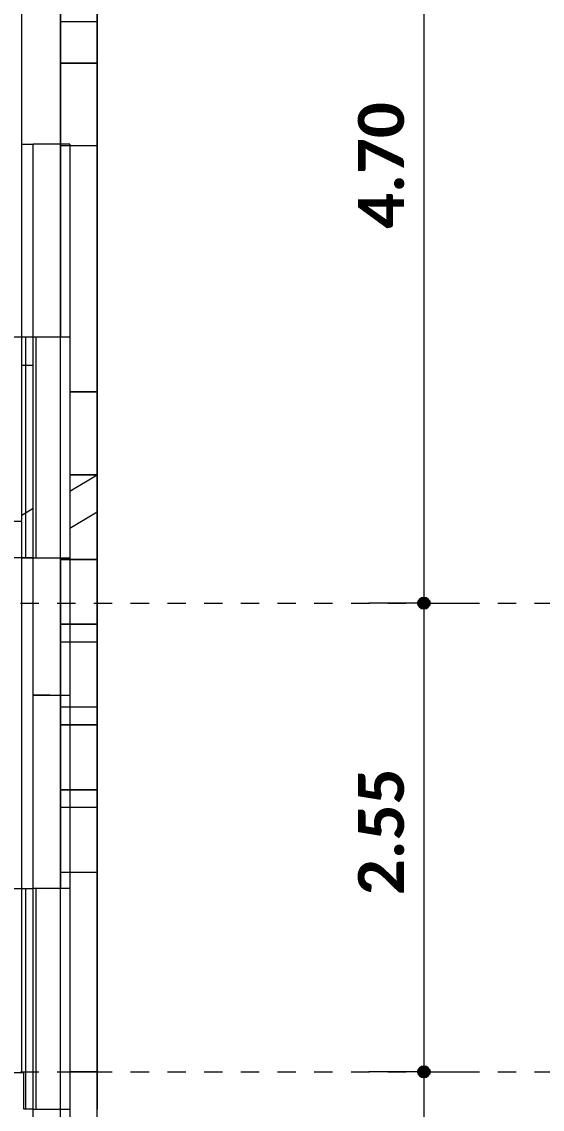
# Model space of a CAD drawing. Header units: metres. Extents: x -144 to 1000, y -717 to 29.
# Drawn here: x 174.28 to 177.12, y -656.22 to -650.3 of the extents above; entities that cross this region are included whole.
import ezdxf

# ---------------------------------------------------------------- set-up
doc = ezdxf.new("R2010")
doc.units = ezdxf.units.M
doc.linetypes.add('Punto 1 mm', pattern=[0.075, 0, -0.075])
doc.layers.get('0').update_dxf_attribs({"color": 1})
for name, color, linetype, lineweight in [('A-ANNO-DIMS', 1, 'Continuous', 9), ('A-FLOR', 2, 'Continuous', 9), ('A-FLOR-LEVL', 51, 'Continuous', 9), ('A-WALL', 4, 'Continuous', 9), ('S-COLS', 7, 'Continuous', 9)]:
    doc.layers.add(name, color=color, linetype=linetype, lineweight=lineweight)
doc.styles.add('Calibri_B', font='calibrib.ttf', dxfattribs={"height": 0.165})

# ---------------------------------------------------------------- blocks, each defined once
blk = doc.blocks.new('GBGB')
at = {"layer": 'A-ANNO-DIMS', "lineweight": 25}
h = blk.add_hatch(color=256, dxfattribs=at)
edge = h.paths.add_edge_path()
edge.add_arc((176.4731, -653.4663), 0.0312, 0, 360)
h = blk.add_hatch(color=256, dxfattribs=at)
edge = h.paths.add_edge_path()
edge.add_arc((176.4731, -653.4663), 0.0312, 0, 360)
h = blk.add_hatch(color=256, dxfattribs=at)
edge = h.paths.add_edge_path()
edge.add_arc((176.4731, -656.0163), 0.0312, 0, 360)
h = blk.add_hatch(color=256, dxfattribs=at)
edge = h.paths.add_edge_path()
edge.add_arc((176.4731, -656.0163), 0.0312, 0, 360)
at = {"layer": 'A-ANNO-DIMS'}
for p, q in [((176.4731, -648.7663), (176.4731, -653.4663)), ((176.4731, -653.4663), (176.1731, -653.4663)), ((176.4731, -653.4663), (176.1731, -653.4663)), ((176.4731, -653.4663), (176.7731, -653.4663)), ((176.4731, -653.4663), (176.4731, -656.0163)), ((176.4731, -653.4663), (176.7731, -653.4663)), ((176.4731, -656.0163), (176.1731, -656.0163)), ((176.4731, -656.0163), (176.1731, -656.0163)), ((176.4731, -656.0163), (176.7731, -656.0163)), ((176.4731, -656.0163), (176.4731, -659.0663)), ((176.4731, -656.0163), (176.7731, -656.0163))]:
    blk.add_line(p, q, dxfattribs=at)
at = {"layer": 'A-ANNO-DIMS', "lineweight": 25}
for centre in [(176.4731, -653.4663), (176.4731, -653.4663), (176.4731, -656.0163), (176.4731, -656.0163)]:
    blk.add_circle(centre, 0.0312, dxfattribs=at)
at = {"layer": 'A-FLOR', "color": 7, "true_color": 0xfdfdfd}
for p, q in [((174.694, -652.7695), (174.5453, -652.8581)), ((174.694, -652.7695), (174.694, -652.9695)), ((174.5453, -653.0581), (174.694, -652.9695))]:
    blk.add_line(p, q, dxfattribs=at)
at = {"layer": 'A-FLOR', "color": 253, "true_color": 0xa3a3a3}
for p, q in [((163.2829, -653.0195), (174.2829, -653.0195)), ((174.2829, -653.2195), (174.2829, -653.0195)), ((174.2829, -653.2195), (163.2829, -653.2195)), ((163.2829, -656.0195), (174.294, -656.0195)), ((174.294, -656.2195), (174.294, -656.0195))]:
    blk.add_line(p, q, dxfattribs=at)
at = {"layer": 'A-FLOR-LEVL', "color": 251, "linetype": 'Punto 1 mm', "true_color": 0x6c6c6c}
for p, q in [((169.076, -653.4663), (181.9136, -653.4663)), ((169.076, -656.0163), (181.9136, -656.0163))]:
    blk.add_line(p, q, dxfattribs=at)
at = {"layer": 'A-WALL', "color": 251, "true_color": 0x666666}
for p, q in [((174.494, -659.0663), (174.494, -647.9663)), ((174.494, -652.0195), (174.494, -648.0387)), ((174.494, -648.0387), (174.494, -652.0195)), ((174.694, -648.0387), (174.694, -653.5815)), ((174.694, -653.5815), (174.694, -648.0387)), ((174.3453, -650.9714), (174.2829, -650.9714)), ((174.3453, -652.0195), (174.3453, -650.9695)), ((174.5453, -650.9695), (174.3453, -650.9695)), ((174.5453, -651.7002), (174.5453, -653.2284)), ((174.5453, -652.0195), (163.2109, -652.0195)), ((174.3044, -653.2195), (174.3044, -652.0195)), ((174.3453, -659.0663), (174.3453, -652.0195)), ((174.3596, -652.0195), (174.3596, -653.2195)), ((174.2829, -653.2195), (174.5453, -653.2195)), ((174.494, -653.5815), (174.494, -653.2195)), ((174.494, -653.2195), (174.494, -653.5815)), ((174.494, -653.6784), (174.494, -653.5815)), ((174.494, -653.5815), (174.494, -653.6784)), ((174.494, -653.5815), (174.694, -653.5815)), ((174.694, -653.5815), (174.494, -653.5815)), ((174.694, -653.6784), (174.694, -653.5815)), ((174.694, -653.5815), (174.694, -653.6784)), ((174.494, -654.0315), (174.494, -653.6784)), ((174.494, -653.6784), (174.494, -654.0315)), ((174.694, -653.6784), (174.494, -653.6784)), ((174.694, -653.6784), (174.494, -653.6784)), ((174.694, -653.6784), (174.694, -654.0315)), ((174.694, -654.0315), (174.694, -653.6784)), ((174.4372, -653.967), (174.3453, -653.967)), ((174.5453, -653.9695), (174.3453, -653.9695)), ((174.4312, -653.9695), (174.4312, -653.967)), ((174.4372, -653.967), (174.4372, -653.9695)), ((174.494, -654.4815), (174.494, -654.0315)), ((174.494, -654.0315), (174.494, -654.4815)), ((174.694, -654.0315), (174.494, -654.0315)), ((174.694, -654.0315), (174.494, -654.0315)), ((174.694, -654.0315), (174.694, -654.4815)), ((174.694, -654.4815), (174.694, -654.0315)), ((174.494, -654.5784), (174.494, -654.4815)), ((174.494, -654.4815), (174.494, -654.5784)), ((174.494, -654.4815), (174.694, -654.4815)), ((174.694, -654.4815), (174.494, -654.4815)), ((174.694, -654.5784), (174.694, -654.4815)), ((174.694, -654.4815), (174.694, -654.5784)), ((174.694, -659.0663), (174.694, -654.4815)), ((174.494, -654.9315), (174.494, -654.5784)), ((174.494, -654.5784), (174.494, -654.9315)), ((174.694, -654.5784), (174.494, -654.5784)), ((174.694, -654.5784), (174.494, -654.5784)), ((174.694, -654.5784), (174.694, -654.9315)), ((174.694, -654.9315), (174.694, -654.5784)), ((174.494, -655.0195), (174.494, -654.9315)), ((174.494, -654.9315), (174.494, -655.0195)), ((174.694, -654.9315), (174.494, -654.9315)), ((174.694, -654.9315), (174.494, -654.9315)), ((174.694, -654.9315), (174.694, -656.0163)), ((174.694, -656.0163), (174.694, -654.9315)), ((174.3044, -656.2195), (174.3044, -655.0195)), ((174.5453, -655.0195), (174.3453, -655.0195)), ((174.3596, -655.0195), (174.3596, -656.2195)), ((174.5453, -655.0195), (174.5453, -659.0663)), ((174.5453, -656.0163), (174.694, -656.0163)), ((174.694, -656.0163), (174.5453, -656.0163)), ((174.694, -656.2196), (174.694, -656.0163)), ((174.694, -656.0163), (174.694, -656.2196)), ((174.3453, -656.2195), (174.5453, -656.2195))]:
    blk.add_line(p, q, dxfattribs=at)
at = {"layer": 'A-WALL'}
blk.add_line((174.694, -659.0663), (174.694, -647.9663), dxfattribs=at)
at = {"layer": 'A-WALL', "color": 253, "true_color": 0xa3a3a3}
for p, q in [((174.494, -650.3034), (174.494, -649.8534)), ((174.494, -649.8534), (174.494, -650.3034)), ((174.694, -649.8534), (174.694, -650.3034)), ((174.694, -650.3034), (174.694, -649.8534)), ((174.494, -652.0195), (174.494, -650.3034)), ((174.494, -650.3034), (174.494, -652.0195)), ((174.694, -650.3034), (174.494, -650.3034)), ((174.694, -650.3034), (174.494, -650.3034)), ((174.694, -650.3034), (174.694, -653.2284)), ((174.694, -653.2284), (174.694, -650.3034)), ((174.2829, -652.1714), (174.3453, -652.1714)), ((174.3453, -652.9507), (174.2829, -652.9893)), ((174.3453, -653.2195), (174.2829, -653.2195)), ((174.494, -653.2284), (174.494, -653.2195)), ((174.494, -653.2195), (174.494, -653.2284)), ((174.494, -653.5815), (174.494, -653.2284)), ((174.494, -653.2284), (174.494, -653.5815)), ((174.494, -653.2284), (174.694, -653.2284)), ((174.694, -653.2284), (174.494, -653.2284)), ((174.694, -653.2284), (174.694, -653.5815)), ((174.694, -653.5815), (174.694, -653.2284)), ((174.494, -653.6784), (174.494, -653.5815)), ((174.494, -653.5815), (174.494, -653.6784)), ((174.494, -653.5815), (174.694, -653.5815)), ((174.694, -653.5815), (174.494, -653.5815)), ((174.694, -653.6784), (174.694, -653.5815)), ((174.694, -653.5815), (174.694, -653.6784)), ((174.494, -654.0315), (174.494, -653.6784)), ((174.494, -653.6784), (174.494, -654.0315)), ((174.694, -654.0315), (174.694, -653.6784)), ((174.694, -653.6784), (174.694, -654.0315)), ((174.494, -654.1284), (174.494, -654.0315)), ((174.494, -654.0315), (174.494, -654.1284)), ((174.694, -654.0315), (174.694, -654.1284)), ((174.694, -654.1284), (174.694, -654.0315)), ((174.494, -654.4815), (174.494, -654.1284)), ((174.494, -654.1284), (174.494, -654.4815)), ((174.494, -654.1284), (174.694, -654.1284)), ((174.694, -654.1284), (174.494, -654.1284)), ((174.694, -654.1284), (174.694, -654.4815)), ((174.694, -654.4815), (174.694, -654.1284)), ((174.494, -654.5784), (174.494, -654.4815)), ((174.494, -654.4815), (174.494, -654.5784)), ((174.494, -654.4815), (174.694, -654.4815)), ((174.694, -654.4815), (174.494, -654.4815)), ((174.694, -654.5784), (174.694, -654.4815)), ((174.694, -654.4815), (174.694, -654.5784)), ((174.494, -654.9315), (174.494, -654.5784)), ((174.494, -654.5784), (174.494, -654.9315)), ((174.694, -654.9315), (174.694, -654.5784)), ((174.694, -654.5784), (174.694, -654.9315)), ((174.494, -655.0195), (174.494, -654.9315)), ((174.494, -654.9315), (174.494, -655.0195)), ((174.694, -654.9315), (174.694, -656.0163)), ((174.694, -656.0163), (174.694, -654.9315)), ((163.2109, -655.0195), (174.3453, -655.0195)), ((174.5453, -656.0163), (174.694, -656.0163)), ((174.694, -656.0163), (174.5453, -656.0163)), ((174.3453, -656.2195), (174.294, -656.2195))]:
    blk.add_line(p, q, dxfattribs=at)
at = {"layer": 'A-WALL', "color": 9, "true_color": 0xc7c7c7}
for p, q in [((174.494, -650.3034), (174.494, -649.8534)), ((174.494, -649.8534), (174.494, -650.3034)), ((174.694, -650.3034), (174.694, -649.8534)), ((174.694, -649.8534), (174.694, -650.3034)), ((174.494, -652.0195), (174.494, -650.3034)), ((174.494, -650.3034), (174.494, -652.0195)), ((174.694, -650.3034), (174.694, -653.2284)), ((174.694, -653.2284), (174.694, -650.3034)), ((174.494, -653.2284), (174.494, -653.2195)), ((174.494, -653.2195), (174.494, -653.2284)), ((174.494, -653.5815), (174.494, -653.2284)), ((174.494, -653.2284), (174.494, -653.5815)), ((174.694, -653.5815), (174.694, -653.2284)), ((174.694, -653.2284), (174.694, -653.5815)), ((174.494, -653.6784), (174.494, -653.5815)), ((174.494, -653.5815), (174.494, -653.6784)), ((174.694, -653.6784), (174.694, -653.5815)), ((174.694, -653.5815), (174.694, -653.6784)), ((174.494, -654.0315), (174.494, -653.6784)), ((174.494, -653.6784), (174.494, -654.0315)), ((174.694, -653.6784), (174.494, -653.6784)), ((174.694, -653.6784), (174.494, -653.6784)), ((174.694, -653.6784), (174.694, -654.0315)), ((174.694, -654.0315), (174.694, -653.6784)), ((174.494, -654.1284), (174.494, -654.0315)), ((174.494, -654.0315), (174.494, -654.1284)), ((174.694, -654.0315), (174.494, -654.0315)), ((174.694, -654.0315), (174.494, -654.0315)), ((174.694, -654.0315), (174.694, -654.1284)), ((174.694, -654.1284), (174.694, -654.0315)), ((174.494, -654.4815), (174.494, -654.1284)), ((174.494, -654.1284), (174.494, -654.4815)), ((174.694, -654.4815), (174.694, -654.1284)), ((174.694, -654.1284), (174.694, -654.4815)), ((174.494, -654.5784), (174.494, -654.4815)), ((174.494, -654.4815), (174.494, -654.5784)), ((174.694, -654.5784), (174.694, -654.4815)), ((174.694, -654.4815), (174.694, -654.5784)), ((174.494, -654.9315), (174.494, -654.5784)), ((174.494, -654.5784), (174.494, -654.9315)), ((174.694, -654.5784), (174.494, -654.5784)), ((174.694, -654.5784), (174.494, -654.5784)), ((174.694, -654.5784), (174.694, -654.9315)), ((174.694, -654.9315), (174.694, -654.5784)), ((174.494, -655.0195), (174.494, -654.9315)), ((174.494, -654.9315), (174.494, -655.0195)), ((174.694, -654.9315), (174.494, -654.9315)), ((174.694, -654.9315), (174.494, -654.9315)), ((174.694, -654.9315), (174.694, -656.0163)), ((174.694, -656.0163), (174.694, -654.9315)), ((174.5453, -656.0163), (174.694, -656.0163)), ((174.694, -656.0163), (174.5453, -656.0163))]:
    blk.add_line(p, q, dxfattribs=at)
at = {"layer": 'A-WALL', "color": 254, "true_color": 0xdddddd}
for p, q in [((174.494, -650.3034), (174.494, -649.8534)), ((174.494, -649.8534), (174.494, -650.3034)), ((174.694, -649.8534), (174.694, -650.3034)), ((174.694, -650.3034), (174.694, -649.8534)), ((174.494, -650.5284), (174.494, -650.3034)), ((174.494, -650.3034), (174.494, -650.5284)), ((174.694, -650.5284), (174.694, -650.3034)), ((174.694, -650.3034), (174.694, -650.5284)), ((174.494, -650.9784), (174.494, -650.5284)), ((174.494, -650.5284), (174.494, -650.9784)), ((174.494, -650.5284), (174.694, -650.5284)), ((174.694, -650.5284), (174.494, -650.5284)), ((174.694, -650.5284), (174.694, -650.9784)), ((174.694, -650.9784), (174.694, -650.5284)), ((174.494, -652.0195), (174.494, -650.9784)), ((174.494, -650.9784), (174.494, -652.0195)), ((174.694, -650.9784), (174.494, -650.9784)), ((174.694, -650.9784), (174.494, -650.9784)), ((174.694, -653.2284), (174.694, -650.9784)), ((174.694, -650.9784), (174.694, -653.2284)), ((174.494, -653.2284), (174.494, -653.2195)), ((174.494, -653.2195), (174.494, -653.2284)), ((174.494, -653.5815), (174.494, -653.2284)), ((174.494, -653.2284), (174.494, -653.5815)), ((174.694, -653.2284), (174.694, -653.5815)), ((174.694, -653.5815), (174.694, -653.2284)), ((174.494, -653.6784), (174.494, -653.5815)), ((174.494, -653.5815), (174.494, -653.6784)), ((174.494, -653.5815), (174.694, -653.5815)), ((174.694, -653.5815), (174.494, -653.5815)), ((174.694, -653.6784), (174.694, -653.5815)), ((174.694, -653.5815), (174.694, -653.6784)), ((174.494, -654.0315), (174.494, -653.6784)), ((174.494, -653.6784), (174.494, -654.0315)), ((174.694, -653.6784), (174.494, -653.6784)), ((174.694, -653.6784), (174.494, -653.6784)), ((174.694, -653.6784), (174.694, -654.0315)), ((174.694, -654.0315), (174.694, -653.6784)), ((174.494, -654.1284), (174.494, -654.0315)), ((174.494, -654.0315), (174.494, -654.1284)), ((174.694, -654.1284), (174.694, -654.0315)), ((174.694, -654.0315), (174.694, -654.1284)), ((174.494, -654.4815), (174.494, -654.1284)), ((174.494, -654.1284), (174.494, -654.4815)), ((174.694, -654.1284), (174.694, -654.4815)), ((174.694, -654.4815), (174.694, -654.1284)), ((174.494, -654.5542), (174.494, -654.4815)), ((174.494, -654.4815), (174.494, -654.5784)), ((174.494, -654.4815), (174.694, -654.4815)), ((174.694, -654.4815), (174.494, -654.4815)), ((174.694, -654.5784), (174.694, -654.4815)), ((174.694, -654.4815), (174.694, -654.5784)), ((174.494, -654.9315), (174.494, -654.5784)), ((174.494, -654.5784), (174.494, -654.9315)), ((174.694, -654.5784), (174.494, -654.5784)), ((174.694, -654.5784), (174.494, -654.5784)), ((174.694, -654.5784), (174.694, -654.9315)), ((174.694, -654.9315), (174.694, -654.5784)), ((174.494, -655.0195), (174.494, -654.9315)), ((174.494, -654.9315), (174.494, -655.0195)), ((174.694, -656.0163), (174.694, -654.9315)), ((174.694, -654.9315), (174.694, -656.0163)), ((174.5453, -656.0163), (174.694, -656.0163)), ((174.694, -656.0163), (174.5453, -656.0163))]:
    blk.add_line(p, q, dxfattribs=at)
at = {"layer": 'A-WALL', "color": 254, "true_color": 0xeaeaea}
for p, q in [((174.494, -650.3034), (174.494, -649.8534)), ((174.494, -649.8534), (174.494, -650.3034)), ((174.694, -650.3034), (174.694, -649.8534)), ((174.694, -649.8534), (174.694, -650.3034)), ((174.494, -650.5284), (174.494, -650.3034)), ((174.494, -650.3034), (174.494, -650.5284)), ((174.694, -650.3034), (174.494, -650.3034)), ((174.694, -650.3034), (174.494, -650.3034)), ((174.694, -650.3034), (174.694, -650.5284)), ((174.694, -650.5284), (174.694, -650.3034)), ((174.494, -650.9784), (174.494, -650.5284)), ((174.494, -650.5284), (174.494, -650.9784)), ((174.694, -650.5284), (174.694, -650.9784)), ((174.694, -650.9784), (174.694, -650.5284)), ((174.494, -652.0195), (174.494, -650.9784)), ((174.494, -650.9784), (174.494, -652.0195)), ((174.694, -650.9784), (174.694, -653.2284)), ((174.694, -653.2284), (174.694, -650.9784)), ((174.494, -653.2284), (174.494, -653.2195)), ((174.494, -653.2195), (174.494, -653.2284)), ((174.494, -653.5815), (174.494, -653.2284)), ((174.494, -653.2284), (174.494, -653.5815)), ((174.494, -653.2284), (174.694, -653.2284)), ((174.694, -653.2284), (174.494, -653.2284)), ((174.694, -653.5815), (174.694, -653.2284)), ((174.694, -653.2284), (174.694, -653.5815)), ((174.494, -653.6784), (174.494, -653.5815)), ((174.494, -653.5815), (174.494, -653.6784)), ((174.494, -654.0315), (174.494, -653.6784)), ((174.494, -653.6784), (174.494, -654.0315)), ((174.694, -654.0315), (174.694, -653.6784)), ((174.694, -653.6784), (174.694, -654.0315)), ((174.494, -654.1284), (174.494, -654.0315)), ((174.494, -654.0315), (174.494, -654.1284)), ((174.694, -654.0315), (174.694, -654.1284)), ((174.694, -654.1284), (174.694, -654.0315)), ((174.494, -654.4815), (174.494, -654.1284)), ((174.494, -654.1284), (174.494, -654.4815)), ((174.494, -654.1284), (174.694, -654.1284)), ((174.694, -654.1284), (174.494, -654.1284)), ((174.694, -654.4815), (174.694, -654.1284)), ((174.694, -654.1284), (174.694, -654.4815)), ((174.494, -654.9315), (174.494, -654.5784)), ((174.494, -654.5784), (174.494, -654.9315)), ((174.694, -654.9315), (174.694, -654.5784)), ((174.694, -654.5784), (174.694, -654.9315)), ((174.494, -655.0195), (174.494, -654.9315)), ((174.494, -654.9315), (174.494, -655.0195)), ((174.694, -654.9315), (174.694, -656.0163)), ((174.694, -656.0163), (174.694, -654.9315)), ((174.5453, -656.0163), (174.694, -656.0163)), ((174.694, -656.0163), (174.5453, -656.0163))]:
    blk.add_line(p, q, dxfattribs=at)
at = {"layer": 'A-WALL', "color": 7, "true_color": 0xf2f2f2}
for p, q in [((174.494, -650.3034), (174.494, -649.8534)), ((174.494, -649.8534), (174.494, -650.3034)), ((174.694, -650.3034), (174.694, -649.8534)), ((174.694, -649.8534), (174.694, -650.3034)), ((174.494, -650.5284), (174.494, -650.3034)), ((174.494, -650.3034), (174.494, -650.5284)), ((174.694, -650.3034), (174.494, -650.3034)), ((174.694, -650.3034), (174.494, -650.3034)), ((174.694, -650.3034), (174.694, -650.5284)), ((174.694, -650.5284), (174.694, -650.3034)), ((174.494, -650.9784), (174.494, -650.5284)), ((174.494, -650.5284), (174.494, -650.9784)), ((174.694, -650.5284), (174.694, -650.9784)), ((174.694, -650.9784), (174.694, -650.5284)), ((174.494, -652.0195), (174.494, -650.9784)), ((174.494, -650.9784), (174.494, -652.0195)), ((174.694, -650.9784), (174.694, -653.2284)), ((174.694, -653.2284), (174.694, -650.9784)), ((174.494, -653.2284), (174.494, -653.2195)), ((174.494, -653.2195), (174.494, -653.2284)), ((174.494, -653.5815), (174.494, -653.2284)), ((174.494, -653.2284), (174.494, -653.5815)), ((174.494, -653.2284), (174.694, -653.2284)), ((174.694, -653.2284), (174.494, -653.2284)), ((174.694, -653.5815), (174.694, -653.2284)), ((174.694, -653.2284), (174.694, -653.5815)), ((174.494, -653.6784), (174.494, -653.5815)), ((174.494, -653.5815), (174.494, -653.6784)), ((174.494, -654.0315), (174.494, -653.6784)), ((174.494, -653.6784), (174.494, -654.0315)), ((174.694, -653.6784), (174.494, -653.6784)), ((174.694, -653.6784), (174.494, -653.6784)), ((174.694, -653.6784), (174.694, -654.0315)), ((174.694, -654.0315), (174.694, -653.6784)), ((174.494, -654.1284), (174.494, -654.0315)), ((174.494, -654.0315), (174.494, -654.1284)), ((174.694, -654.0315), (174.694, -654.1284)), ((174.694, -654.1284), (174.694, -654.0315)), ((174.494, -654.4815), (174.494, -654.1284)), ((174.494, -654.1284), (174.494, -654.4815)), ((174.494, -654.1284), (174.694, -654.1284)), ((174.694, -654.1284), (174.494, -654.1284)), ((174.694, -654.4815), (174.694, -654.1284)), ((174.694, -654.1284), (174.694, -654.4815)), ((174.494, -654.9315), (174.494, -654.5784)), ((174.494, -654.5784), (174.494, -654.9315)), ((174.694, -654.5784), (174.494, -654.5784)), ((174.694, -654.5784), (174.494, -654.5784)), ((174.694, -654.5784), (174.694, -654.9315)), ((174.694, -654.9315), (174.694, -654.5784)), ((174.494, -655.0195), (174.494, -654.9315)), ((174.494, -654.9315), (174.494, -655.0195)), ((174.694, -654.9315), (174.694, -656.0163)), ((174.694, -656.0163), (174.694, -654.9315)), ((174.5453, -656.0163), (174.694, -656.0163)), ((174.694, -656.0163), (174.5453, -656.0163))]:
    blk.add_line(p, q, dxfattribs=at)
at = {"layer": 'A-WALL', "color": 7, "true_color": 0xf7f7f7}
for p, q in [((174.494, -650.3034), (174.494, -649.8534)), ((174.494, -649.8534), (174.494, -650.3034)), ((174.694, -649.8534), (174.694, -650.3034)), ((174.694, -650.3034), (174.694, -649.8534)), ((174.494, -650.5284), (174.494, -650.3034)), ((174.494, -650.3034), (174.494, -650.5284)), ((174.694, -650.3034), (174.694, -650.5284)), ((174.694, -650.5284), (174.694, -650.3034)), ((174.494, -650.9784), (174.494, -650.5284)), ((174.494, -650.5284), (174.494, -650.9784)), ((174.694, -650.5284), (174.694, -650.9784)), ((174.694, -650.9784), (174.694, -650.5284)), ((174.494, -652.0195), (174.494, -650.9784)), ((174.494, -650.9784), (174.494, -652.0195)), ((174.694, -650.9784), (174.694, -653.2284)), ((174.694, -653.2284), (174.694, -650.9784)), ((174.494, -653.2284), (174.494, -653.2195)), ((174.494, -653.2195), (174.494, -653.2284)), ((174.494, -653.5815), (174.494, -653.2284)), ((174.494, -653.2284), (174.494, -653.5815)), ((174.694, -653.2284), (174.694, -653.5815)), ((174.694, -653.5815), (174.694, -653.2284)), ((174.494, -653.6784), (174.494, -653.5815)), ((174.494, -653.5815), (174.494, -653.6784)), ((174.494, -653.5815), (174.694, -653.5815)), ((174.694, -653.5815), (174.494, -653.5815)), ((174.494, -654.0315), (174.494, -653.6784)), ((174.494, -653.6784), (174.494, -654.0315)), ((174.694, -653.6784), (174.494, -653.6784)), ((174.694, -653.6784), (174.494, -653.6784)), ((174.694, -653.6784), (174.694, -654.0315)), ((174.694, -654.0315), (174.694, -653.6784)), ((174.494, -654.1284), (174.494, -654.0315)), ((174.494, -654.0315), (174.494, -654.1284)), ((174.694, -654.0315), (174.494, -654.0315)), ((174.694, -654.0315), (174.494, -654.0315)), ((174.694, -654.0315), (174.694, -654.1284)), ((174.694, -654.1284), (174.694, -654.0315)), ((174.494, -654.4815), (174.494, -654.1284)), ((174.494, -654.1284), (174.494, -654.4815)), ((174.694, -654.1284), (174.694, -654.4815)), ((174.694, -654.4815), (174.694, -654.1284)), ((174.494, -654.4815), (174.694, -654.4815)), ((174.694, -654.4815), (174.494, -654.4815)), ((174.494, -654.9315), (174.494, -654.5784)), ((174.494, -654.5784), (174.494, -654.9315)), ((174.694, -654.5784), (174.494, -654.5784)), ((174.694, -654.5784), (174.494, -654.5784)), ((174.694, -654.5784), (174.694, -654.9315)), ((174.694, -654.9315), (174.694, -654.5784)), ((174.494, -655.0195), (174.494, -654.9315)), ((174.494, -654.9315), (174.494, -655.0195)), ((174.694, -654.9315), (174.494, -654.9315)), ((174.694, -654.9315), (174.494, -654.9315)), ((174.694, -654.9315), (174.694, -656.0163)), ((174.694, -656.0163), (174.694, -654.9315)), ((174.5453, -656.0163), (174.694, -656.0163)), ((174.694, -656.0163), (174.5453, -656.0163))]:
    blk.add_line(p, q, dxfattribs=at)
at = {"layer": 'A-WALL', "color": 7, "true_color": 0xfafafa}
for p, q in [((174.494, -650.3034), (174.494, -649.8534)), ((174.494, -649.8534), (174.494, -650.3034)), ((174.694, -649.8534), (174.694, -650.3034)), ((174.694, -650.3034), (174.694, -649.8534)), ((174.494, -650.5284), (174.494, -650.3034)), ((174.494, -650.3034), (174.494, -650.5284)), ((174.694, -650.5284), (174.694, -650.3034)), ((174.694, -650.3034), (174.694, -650.5284)), ((174.494, -650.9784), (174.494, -650.5284)), ((174.494, -650.5284), (174.494, -650.9784)), ((174.494, -650.5284), (174.694, -650.5284)), ((174.694, -650.5284), (174.494, -650.5284)), ((174.694, -650.5284), (174.694, -650.9784)), ((174.694, -650.9784), (174.694, -650.5284)), ((174.494, -652.0195), (174.494, -650.9784)), ((174.494, -650.9784), (174.494, -652.0195)), ((174.694, -650.9784), (174.494, -650.9784)), ((174.694, -650.9784), (174.494, -650.9784)), ((174.694, -653.2284), (174.694, -650.9784)), ((174.694, -650.9784), (174.694, -653.2284)), ((174.494, -653.2284), (174.494, -653.2195)), ((174.494, -653.2195), (174.494, -653.2284)), ((174.494, -653.5815), (174.494, -653.2284)), ((174.494, -653.2284), (174.494, -653.5815)), ((174.694, -653.5815), (174.694, -653.2284)), ((174.694, -653.2284), (174.694, -653.5815)), ((174.494, -653.6784), (174.494, -653.5815)), ((174.494, -653.5815), (174.494, -653.6784)), ((174.494, -654.0315), (174.494, -653.6784)), ((174.494, -653.6784), (174.494, -654.0315)), ((174.694, -654.0315), (174.694, -653.6784)), ((174.694, -653.6784), (174.694, -654.0315)), ((174.494, -654.1284), (174.494, -654.0315)), ((174.494, -654.0315), (174.494, -654.1284)), ((174.694, -654.1284), (174.694, -654.0315)), ((174.694, -654.0315), (174.694, -654.1284)), ((174.494, -654.4815), (174.494, -654.1284)), ((174.494, -654.1284), (174.494, -654.4815)), ((174.694, -654.4815), (174.694, -654.1284)), ((174.694, -654.1284), (174.694, -654.4815)), ((174.494, -654.9315), (174.494, -654.5784)), ((174.494, -654.5784), (174.494, -654.9315)), ((174.694, -654.9315), (174.694, -654.5784)), ((174.694, -654.5784), (174.694, -654.9315)), ((174.494, -655.0195), (174.494, -654.9315)), ((174.494, -654.9315), (174.494, -655.0195)), ((174.694, -656.0163), (174.694, -654.9315)), ((174.694, -654.9315), (174.694, -656.0163)), ((174.5453, -656.0163), (174.694, -656.0163)), ((174.694, -656.0163), (174.5453, -656.0163))]:
    blk.add_line(p, q, dxfattribs=at)
at = {"layer": 'A-WALL', "color": 7, "true_color": 0xfcfcfc}
for p, q in [((174.494, -650.3034), (174.494, -649.8534)), ((174.494, -649.8534), (174.494, -650.3034)), ((174.694, -650.3034), (174.694, -649.8534)), ((174.694, -649.8534), (174.694, -650.3034)), ((174.494, -650.5284), (174.494, -650.3034)), ((174.494, -650.3034), (174.494, -650.5284)), ((174.694, -650.3034), (174.494, -650.3034)), ((174.694, -650.3034), (174.494, -650.3034)), ((174.694, -650.3034), (174.694, -650.5284)), ((174.694, -650.5284), (174.694, -650.3034)), ((174.494, -650.9784), (174.494, -650.5284)), ((174.494, -650.5284), (174.494, -650.9784)), ((174.694, -650.5284), (174.694, -650.9784)), ((174.694, -650.9784), (174.694, -650.5284)), ((174.494, -652.0195), (174.494, -650.9784)), ((174.494, -650.9784), (174.494, -652.0195)), ((174.694, -650.9784), (174.694, -653.2284)), ((174.694, -653.2284), (174.694, -650.9784)), ((174.494, -653.2284), (174.494, -653.2195)), ((174.494, -653.2195), (174.494, -653.2284)), ((174.494, -653.5815), (174.494, -653.2284)), ((174.494, -653.2284), (174.494, -653.5815)), ((174.494, -653.2284), (174.694, -653.2284)), ((174.694, -653.2284), (174.494, -653.2284)), ((174.494, -653.6784), (174.494, -653.5815)), ((174.494, -653.5815), (174.494, -653.6784)), ((174.494, -653.5815), (174.5453, -653.5815)), ((174.5453, -653.5815), (174.494, -653.5815)), ((174.494, -654.0315), (174.494, -653.6784)), ((174.494, -653.6784), (174.494, -654.0315)), ((174.694, -653.6784), (174.494, -653.6784)), ((174.694, -653.6784), (174.494, -653.6784)), ((174.694, -653.6784), (174.694, -654.0315)), ((174.694, -654.0315), (174.694, -653.6784)), ((174.494, -654.1284), (174.494, -654.0315)), ((174.494, -654.0315), (174.494, -654.1284)), ((174.694, -654.0315), (174.694, -654.1284)), ((174.694, -654.1284), (174.694, -654.0315)), ((174.494, -654.4791), (174.494, -654.1284)), ((174.494, -654.1284), (174.494, -654.4815)), ((174.494, -654.1284), (174.694, -654.1284)), ((174.694, -654.1284), (174.494, -654.1284)), ((174.5453, -654.4815), (174.494, -654.4815)), ((174.494, -654.9315), (174.494, -654.5784)), ((174.494, -654.5784), (174.494, -654.9315)), ((174.694, -654.5784), (174.494, -654.5784)), ((174.694, -654.5784), (174.494, -654.5784)), ((174.694, -654.5784), (174.694, -654.9315)), ((174.694, -654.9315), (174.694, -654.5784)), ((174.494, -655.0195), (174.494, -654.9315)), ((174.494, -654.9315), (174.494, -655.0195)), ((174.694, -654.9315), (174.694, -656.0163)), ((174.694, -656.0163), (174.694, -654.9315)), ((174.5453, -656.0163), (174.694, -656.0163)), ((174.694, -656.0163), (174.5453, -656.0163))]:
    blk.add_line(p, q, dxfattribs=at)
at = {"layer": 'A-WALL', "color": 7, "true_color": 0xfdfdfd}
for p, q in [((174.494, -650.3034), (174.494, -650.5284)), ((174.494, -650.5284), (174.494, -650.3034)), ((174.494, -650.3034), (174.494, -650.5284)), ((174.494, -650.5284), (174.494, -650.3034)), ((174.494, -650.3034), (174.494, -650.5284)), ((174.494, -650.5284), (174.494, -650.3034)), ((174.494, -650.3034), (174.494, -650.5284)), ((174.494, -650.5284), (174.494, -650.3034)), ((174.494, -650.3034), (174.494, -650.5284)), ((174.494, -650.5284), (174.494, -650.3034)), ((174.494, -650.3034), (174.494, -650.5284)), ((174.494, -650.5284), (174.494, -650.3034)), ((174.494, -650.3034), (174.494, -650.5284)), ((174.494, -650.5284), (174.494, -650.3034)), ((174.494, -650.3034), (174.494, -650.5284)), ((174.494, -650.5284), (174.494, -650.3034)), ((174.494, -650.3034), (174.494, -650.5284)), ((174.494, -650.5284), (174.494, -650.3034)), ((174.494, -650.3034), (174.494, -650.5284)), ((174.494, -650.5284), (174.494, -650.3034)), ((174.494, -650.3034), (174.494, -650.5284)), ((174.494, -650.5284), (174.494, -650.3034)), ((174.494, -650.3034), (174.494, -650.5284)), ((174.494, -650.5284), (174.494, -650.3034)), ((174.494, -650.3034), (174.494, -650.5284)), ((174.494, -650.5284), (174.494, -650.3034)), ((174.494, -650.3034), (174.494, -650.5284)), ((174.494, -650.5284), (174.494, -650.3034)), ((174.494, -650.3034), (174.494, -650.5284)), ((174.494, -650.5284), (174.494, -650.3034)), ((174.494, -650.3034), (174.494, -650.5284)), ((174.494, -650.5284), (174.494, -650.3034)), ((174.494, -650.3034), (174.494, -650.5284)), ((174.494, -650.5284), (174.494, -650.3034)), ((174.494, -650.3034), (174.494, -650.5284)), ((174.494, -650.5284), (174.494, -650.3034)), ((174.494, -650.3034), (174.494, -650.5284)), ((174.494, -650.5284), (174.494, -650.3034)), ((174.494, -650.3034), (174.494, -650.5284)), ((174.494, -650.5284), (174.494, -650.3034)), ((174.494, -650.3034), (174.494, -650.5284)), ((174.494, -650.5284), (174.494, -650.3034)), ((174.494, -650.3034), (174.494, -650.5284)), ((174.494, -650.5284), (174.494, -650.3034)), ((174.494, -650.3034), (174.494, -650.5284)), ((174.494, -650.5284), (174.494, -650.3034)), ((174.494, -650.3034), (174.494, -650.5284)), ((174.494, -650.5284), (174.494, -650.3034)), ((174.494, -650.3034), (174.494, -650.5284)), ((174.494, -650.5284), (174.494, -650.3034)), ((174.494, -650.3034), (174.494, -650.5284)), ((174.694, -650.3034), (174.494, -650.3034)), ((174.694, -650.3034), (174.494, -650.3034)), ((174.694, -650.3034), (174.494, -650.3034)), ((174.694, -650.3034), (174.494, -650.3034)), ((174.694, -650.3034), (174.494, -650.3034)), ((174.694, -650.3034), (174.494, -650.3034)), ((174.694, -650.3034), (174.494, -650.3034)), ((174.694, -650.3034), (174.494, -650.3034)), ((174.694, -650.3034), (174.494, -650.3034)), ((174.694, -650.3034), (174.494, -650.3034)), ((174.694, -650.3034), (174.494, -650.3034)), ((174.694, -650.3034), (174.494, -650.3034)), ((174.694, -650.3034), (174.494, -650.3034)), ((174.694, -650.3034), (174.494, -650.3034)), ((174.694, -650.3034), (174.494, -650.3034)), ((174.694, -650.3034), (174.494, -650.3034)), ((174.694, -650.3034), (174.494, -650.3034)), ((174.694, -650.3034), (174.494, -650.3034)), ((174.694, -650.3034), (174.494, -650.3034)), ((174.694, -650.3034), (174.494, -650.3034)), ((174.694, -650.3034), (174.694, -650.5284)), ((174.694, -650.5284), (174.694, -650.3034)), ((174.694, -650.5284), (174.694, -650.3034)), ((174.694, -650.3034), (174.694, -650.5284)), ((174.694, -650.3034), (174.694, -650.5284)), ((174.694, -650.5284), (174.694, -650.3034)), ((174.694, -650.3034), (174.694, -650.5284)), ((174.694, -650.5284), (174.694, -650.3034)), ((174.694, -650.3034), (174.694, -650.5284)), ((174.694, -650.5284), (174.694, -650.3034)), ((174.694, -650.5284), (174.694, -650.3034)), ((174.694, -650.3034), (174.694, -650.5284)), ((174.694, -650.3034), (174.694, -650.5284)), ((174.694, -650.5284), (174.694, -650.3034)), ((174.694, -650.3034), (174.694, -650.5284)), ((174.694, -650.5284), (174.694, -650.3034)), ((174.694, -650.3034), (174.694, -650.5284)), ((174.694, -650.5284), (174.694, -650.3034)), ((174.694, -650.5284), (174.694, -650.3034)), ((174.694, -650.3034), (174.694, -650.5284)), ((174.694, -650.3034), (174.694, -650.5284)), ((174.694, -650.5284), (174.694, -650.3034)), ((174.694, -650.3034), (174.694, -650.5284)), ((174.694, -650.5284), (174.694, -650.3034)), ((174.694, -650.5284), (174.694, -650.3034)), ((174.694, -650.3034), (174.694, -650.5284)), ((174.694, -650.3034), (174.694, -650.5284)), ((174.694, -650.5284), (174.694, -650.3034)), ((174.694, -650.3034), (174.694, -650.5284)), ((174.694, -650.5284), (174.694, -650.3034)), ((174.694, -650.5284), (174.694, -650.3034)), ((174.694, -650.3034), (174.694, -650.5284)), ((174.694, -650.3034), (174.694, -650.5284)), ((174.694, -650.5284), (174.694, -650.3034)), ((174.694, -650.3034), (174.694, -650.5284)), ((174.694, -650.5284), (174.694, -650.3034)), ((174.694, -650.5284), (174.694, -650.3034)), ((174.694, -650.3034), (174.694, -650.5284)), ((174.694, -650.3034), (174.694, -650.5284)), ((174.694, -650.5284), (174.694, -650.3034)), ((174.694, -650.3034), (174.694, -650.5284)), ((174.694, -650.5284), (174.694, -650.3034)), ((174.694, -650.5284), (174.694, -650.3034)), ((174.694, -650.3034), (174.694, -650.5284)), ((174.694, -650.3034), (174.694, -650.5284)), ((174.694, -650.5284), (174.694, -650.3034)), ((174.694, -650.3034), (174.694, -650.5284)), ((174.694, -650.5284), (174.694, -650.3034)), ((174.694, -650.5284), (174.694, -650.3034)), ((174.694, -650.3034), (174.694, -650.5284)), ((174.694, -650.5284), (174.694, -650.3034)), ((174.494, -650.5284), (174.494, -650.9695)), ((174.494, -650.9784), (174.494, -650.5284)), ((174.494, -650.5284), (174.494, -650.9784)), ((174.494, -650.9784), (174.494, -650.5284)), ((174.494, -650.5284), (174.494, -650.9784)), ((174.494, -650.9784), (174.494, -650.5284)), ((174.494, -650.5284), (174.494, -650.9784)), ((174.494, -650.9784), (174.494, -650.5284)), ((174.494, -650.5284), (174.494, -650.9784)), ((174.494, -650.9784), (174.494, -650.5284)), ((174.494, -650.5284), (174.494, -650.9784)), ((174.494, -650.9784), (174.494, -650.5284)), ((174.494, -650.5284), (174.494, -650.9784)), ((174.494, -650.9784), (174.494, -650.5284)), ((174.494, -650.5284), (174.494, -650.9784)), ((174.494, -650.9784), (174.494, -650.5284)), ((174.494, -650.5284), (174.494, -650.9784)), ((174.494, -650.9695), (174.494, -650.5284)), ((174.494, -650.5284), (174.494, -650.9784)), ((174.494, -650.9695), (174.494, -650.5284)), ((174.494, -650.5284), (174.494, -650.9695)), ((174.494, -650.9695), (174.494, -650.5284)), ((174.494, -650.5284), (174.494, -650.9695)), ((174.494, -650.9695), (174.494, -650.5284)), ((174.494, -650.5284), (174.494, -650.9695)), ((174.494, -650.9695), (174.494, -650.5284)), ((174.494, -650.5284), (174.494, -650.9695)), ((174.494, -650.9695), (174.494, -650.5284)), ((174.494, -650.5284), (174.494, -650.9695)), ((174.494, -650.9695), (174.494, -650.5284)), ((174.494, -650.5284), (174.494, -650.9695)), ((174.494, -650.9695), (174.494, -650.5284)), ((174.494, -650.5284), (174.494, -650.9695)), ((174.494, -650.5284), (174.694, -650.5284)), ((174.694, -650.5284), (174.494, -650.5284)), ((174.494, -650.5284), (174.694, -650.5284)), ((174.694, -650.5284), (174.494, -650.5284)), ((174.494, -650.5284), (174.694, -650.5284)), ((174.694, -650.5284), (174.494, -650.5284)), ((174.494, -650.5284), (174.694, -650.5284)), ((174.694, -650.5284), (174.494, -650.5284)), ((174.494, -650.5284), (174.694, -650.5284)), ((174.694, -650.5284), (174.494, -650.5284)), ((174.494, -650.5284), (174.694, -650.5284)), ((174.694, -650.5284), (174.494, -650.5284)), ((174.494, -650.5284), (174.694, -650.5284)), ((174.694, -650.5284), (174.494, -650.5284)), ((174.694, -650.5284), (174.694, -650.9784)), ((174.694, -650.9784), (174.694, -650.5284)), ((174.694, -650.5284), (174.694, -650.9784)), ((174.694, -650.9784), (174.694, -650.5284)), ((174.694, -650.9784), (174.694, -650.5284)), ((174.694, -650.5284), (174.694, -650.9784)), ((174.694, -650.5284), (174.694, -650.9784)), ((174.694, -650.9784), (174.694, -650.5284)), ((174.694, -650.5284), (174.694, -650.9784)), ((174.694, -650.9784), (174.694, -650.5284)), ((174.694, -650.5284), (174.694, -650.9784)), ((174.694, -650.9784), (174.694, -650.5284)), ((174.694, -650.5284), (174.694, -650.9784)), ((174.694, -650.9784), (174.694, -650.5284)), ((174.694, -650.5284), (174.694, -650.9784)), ((174.694, -650.9784), (174.694, -650.5284)), ((174.694, -650.5284), (174.694, -650.9784)), ((174.694, -650.9784), (174.694, -650.5284)), ((174.694, -650.5284), (174.694, -650.9784)), ((174.694, -650.9784), (174.694, -650.5284)), ((174.694, -650.5284), (174.694, -650.9784)), ((174.694, -650.9784), (174.694, -650.5284)), ((174.694, -650.5284), (174.694, -650.9784)), ((174.694, -650.9784), (174.694, -650.5284)), ((174.694, -650.5284), (174.694, -650.9784)), ((174.694, -650.9784), (174.694, -650.5284)), ((174.694, -650.5284), (174.694, -650.9784)), ((174.694, -650.9784), (174.694, -650.5284)), ((174.694, -650.5284), (174.694, -650.9784)), ((174.694, -650.9784), (174.694, -650.5284)), ((174.694, -650.5284), (174.694, -650.9784)), ((174.694, -650.9784), (174.694, -650.5284)), ((174.694, -650.9784), (174.694, -650.5284)), ((174.494, -652.0195), (174.494, -650.9784)), ((174.494, -650.9784), (174.494, -652.0195)), ((174.494, -652.0195), (174.494, -650.9784)), ((174.494, -650.9784), (174.494, -652.0195)), ((174.494, -652.0195), (174.494, -650.9784)), ((174.494, -650.9784), (174.494, -652.0195)), ((174.494, -652.0195), (174.494, -650.9784)), ((174.494, -650.9784), (174.494, -652.0195)), ((174.494, -651.9164), (174.494, -650.9784)), ((174.494, -650.9784), (174.494, -651.9569)), ((174.494, -651.8083), (174.494, -650.9784)), ((174.494, -650.9784), (174.494, -651.8488)), ((174.494, -651.7002), (174.494, -650.9784)), ((174.494, -650.9784), (174.494, -651.7407)), ((174.494, -651.5921), (174.494, -650.9784)), ((174.494, -650.9784), (174.494, -651.6326)), ((174.494, -651.4791), (174.494, -650.9784)), ((174.494, -650.9784), (174.494, -651.5196)), ((174.494, -651.371), (174.494, -650.9784)), ((174.494, -650.9784), (174.494, -651.4115)), ((174.494, -651.2629), (174.494, -650.9784)), ((174.494, -650.9784), (174.494, -651.3034)), ((174.494, -651.1548), (174.494, -650.9784)), ((174.494, -650.9784), (174.494, -651.1953)), ((174.494, -651.0467), (174.494, -650.9784)), ((174.494, -650.9784), (174.494, -651.0872)), ((174.694, -650.9784), (174.494, -650.9784)), ((174.694, -650.9784), (174.494, -650.9784)), ((174.694, -650.9784), (174.494, -650.9784)), ((174.694, -650.9784), (174.494, -650.9784)), ((174.694, -650.9784), (174.494, -650.9784)), ((174.694, -650.9784), (174.494, -650.9784)), ((174.5453, -650.9695), (174.5453, -651.7002)), ((174.694, -650.9784), (174.5453, -650.9784)), ((174.694, -650.9784), (174.5453, -650.9784)), ((174.694, -650.9784), (174.5453, -650.9784)), ((174.694, -650.9784), (174.5453, -650.9784)), ((174.694, -650.9784), (174.5453, -650.9784)), ((174.694, -650.9784), (174.5453, -650.9784)), ((174.694, -650.9784), (174.5453, -650.9784)), ((174.694, -650.9784), (174.5453, -650.9784)), ((174.694, -650.9784), (174.694, -653.2284)), ((174.694, -653.2284), (174.694, -650.9784)), ((174.694, -653.2284), (174.694, -650.9784)), ((174.694, -650.9784), (174.694, -653.2284)), ((174.694, -650.9784), (174.694, -653.2284)), ((174.694, -653.2284), (174.694, -650.9784)), ((174.694, -650.9784), (174.694, -653.2284)), ((174.694, -653.2284), (174.694, -650.9784)), ((174.694, -650.9784), (174.694, -652.3173)), ((174.694, -652.3173), (174.694, -650.9784)), ((174.694, -652.3173), (174.694, -650.9784)), ((174.694, -650.9784), (174.694, -652.3173)), ((174.694, -650.9784), (174.694, -652.3173)), ((174.694, -652.3173), (174.694, -650.9784)), ((174.694, -650.9784), (174.694, -652.3173)), ((174.694, -652.3173), (174.694, -650.9784)), ((174.694, -650.9784), (174.694, -652.3173)), ((174.694, -652.3173), (174.694, -650.9784)), ((174.694, -652.3173), (174.694, -650.9784)), ((174.694, -650.9784), (174.694, -652.3173)), ((174.694, -650.9784), (174.694, -652.3173)), ((174.694, -652.3173), (174.694, -650.9784)), ((174.694, -650.9784), (174.694, -652.3173)), ((174.694, -652.3173), (174.694, -650.9784)), ((174.694, -652.3173), (174.694, -650.9784)), ((174.694, -650.9784), (174.694, -652.3173)), ((174.694, -650.9784), (174.694, -652.3173)), ((174.694, -652.3173), (174.694, -650.9784)), ((174.694, -650.9784), (174.694, -652.3173)), ((174.694, -652.3173), (174.694, -650.9784)), ((174.694, -652.3173), (174.694, -650.9784)), ((174.694, -650.9784), (174.694, -652.3173)), ((174.694, -650.9784), (174.694, -652.3173)), ((174.694, -652.3173), (174.694, -650.9784)), ((174.694, -650.9784), (174.694, -652.3173)), ((174.694, -652.3173), (174.694, -650.9784)), ((174.694, -652.3173), (174.694, -650.9784)), ((174.694, -650.9784), (174.694, -652.3173)), ((174.694, -650.9784), (174.694, -652.3173)), ((174.694, -652.3173), (174.694, -650.9784)), ((174.694, -650.9784), (174.694, -652.3173)), ((174.694, -652.3173), (174.694, -650.9784)), ((174.694, -652.3173), (174.694, -650.9784)), ((174.694, -650.9784), (174.694, -652.3173)), ((174.694, -650.9784), (174.694, -652.3173)), ((174.694, -652.3173), (174.694, -650.9784)), ((174.694, -650.9784), (174.694, -652.3173)), ((174.694, -652.3173), (174.694, -650.9784)), ((174.694, -652.3173), (174.694, -650.9784)), ((174.694, -650.9784), (174.694, -652.3173)), ((174.694, -652.3173), (174.694, -650.9784)), ((174.5453, -652.3173), (174.694, -652.3173)), ((174.694, -652.3173), (174.5453, -652.3173)), ((174.5453, -652.3173), (174.694, -652.3173)), ((174.694, -652.3173), (174.5453, -652.3173)), ((174.5453, -652.3173), (174.694, -652.3173)), ((174.694, -652.3173), (174.5453, -652.3173)), ((174.5453, -652.3173), (174.694, -652.3173)), ((174.694, -652.3173), (174.5453, -652.3173)), ((174.694, -652.3173), (174.694, -652.7685)), ((174.694, -652.7685), (174.694, -652.3173)), ((174.694, -652.7685), (174.694, -652.3173)), ((174.694, -652.3173), (174.694, -652.7685)), ((174.694, -652.3173), (174.694, -652.7685)), ((174.694, -652.7685), (174.694, -652.3173)), ((174.694, -652.3173), (174.694, -652.7685)), ((174.694, -652.7685), (174.694, -652.3173)), ((174.694, -652.7685), (174.694, -652.3173)), ((174.694, -652.3173), (174.694, -652.7685)), ((174.694, -652.3173), (174.694, -652.7685)), ((174.694, -652.7685), (174.694, -652.3173)), ((174.694, -652.3173), (174.694, -652.7685)), ((174.694, -652.7685), (174.694, -652.3173)), ((174.694, -652.7685), (174.694, -652.3173)), ((174.694, -652.3173), (174.694, -652.7685)), ((174.694, -652.3173), (174.694, -652.7685)), ((174.694, -652.7685), (174.694, -652.3173)), ((174.694, -652.3173), (174.694, -652.7685)), ((174.694, -652.7685), (174.694, -652.3173)), ((174.694, -652.7685), (174.694, -652.3173)), ((174.694, -652.3173), (174.694, -652.7685)), ((174.694, -652.3173), (174.694, -652.7685)), ((174.694, -652.7685), (174.694, -652.3173)), ((174.694, -652.3173), (174.694, -652.7685)), ((174.694, -652.7685), (174.694, -652.3173)), ((174.694, -652.7685), (174.694, -652.3173)), ((174.694, -652.3173), (174.694, -652.7685)), ((174.694, -652.3173), (174.694, -652.7685)), ((174.694, -652.7685), (174.694, -652.3173)), ((174.694, -652.3173), (174.694, -652.7685)), ((174.694, -652.7685), (174.694, -652.3173)), ((174.694, -652.7685), (174.694, -652.3173)), ((174.694, -652.3173), (174.694, -652.7685)), ((174.694, -652.7685), (174.694, -652.3173)), ((174.5453, -652.7685), (174.694, -652.7685)), ((174.694, -652.7685), (174.5453, -652.7685)), ((174.694, -653.2284), (174.694, -652.7685)), ((174.694, -652.9695), (174.694, -653.2284)), ((174.694, -654.4815), (174.694, -652.9695)), ((174.494, -653.2195), (174.494, -653.2284)), ((174.494, -653.2284), (174.494, -653.2195)), ((174.494, -653.2195), (174.494, -653.2284)), ((174.494, -653.2284), (174.494, -653.2195)), ((174.494, -653.2195), (174.494, -653.2284)), ((174.494, -653.2284), (174.494, -653.2195)), ((174.494, -653.2195), (174.494, -653.2284)), ((174.494, -653.2284), (174.494, -653.2195)), ((174.494, -653.2195), (174.494, -653.2284)), ((174.494, -653.2284), (174.494, -653.2195)), ((174.494, -653.2195), (174.494, -653.2284)), ((174.494, -653.2284), (174.494, -653.2195)), ((174.494, -653.2195), (174.494, -653.2284)), ((174.494, -653.2284), (174.494, -653.2195)), ((174.494, -653.2195), (174.494, -653.2284)), ((174.494, -653.2284), (174.494, -653.2195)), ((174.494, -653.2195), (174.494, -653.2284)), ((174.494, -653.2284), (174.494, -653.2195)), ((174.494, -653.2195), (174.494, -653.2284)), ((174.494, -653.2284), (174.494, -653.2195)), ((174.494, -653.2195), (174.494, -653.2284)), ((174.494, -653.2284), (174.494, -653.2195)), ((174.494, -653.2195), (174.494, -653.2284)), ((174.494, -653.2284), (174.494, -653.2195)), ((174.494, -653.2195), (174.494, -653.2284)), ((174.494, -653.2284), (174.494, -653.2195)), ((174.494, -653.2195), (174.494, -653.2284)), ((174.494, -653.2284), (174.494, -653.2195)), ((174.494, -653.2195), (174.494, -653.2284)), ((174.494, -653.2284), (174.494, -653.2195)), ((174.494, -653.2195), (174.494, -653.2284)), ((174.494, -653.2284), (174.494, -653.2195)), ((174.494, -653.2195), (174.494, -653.2284)), ((174.494, -653.2284), (174.494, -653.2195)), ((174.494, -653.2195), (174.494, -653.2284)), ((174.494, -653.2284), (174.494, -653.2195)), ((174.494, -653.2195), (174.494, -653.2284)), ((174.494, -653.2284), (174.494, -653.2195)), ((174.494, -653.2195), (174.494, -653.2284)), ((174.494, -653.2284), (174.494, -653.2195)), ((174.494, -653.2195), (174.494, -653.2284)), ((174.494, -653.2284), (174.494, -653.2195)), ((174.494, -653.2195), (174.494, -653.2284)), ((174.494, -653.2284), (174.494, -653.2195)), ((174.494, -653.2195), (174.494, -653.2284)), ((174.494, -653.2284), (174.494, -653.5815)), ((174.494, -653.5815), (174.494, -653.2284)), ((174.494, -653.2284), (174.494, -653.5815)), ((174.494, -653.5815), (174.494, -653.2284)), ((174.494, -653.2284), (174.494, -653.5815)), ((174.494, -653.5815), (174.494, -653.2284)), ((174.494, -653.2284), (174.494, -653.5815)), ((174.494, -653.5815), (174.494, -653.2284)), ((174.494, -653.2284), (174.494, -653.5815)), ((174.494, -653.5815), (174.494, -653.2284)), ((174.494, -653.2284), (174.494, -653.5815)), ((174.494, -653.5815), (174.494, -653.2284)), ((174.494, -653.2284), (174.494, -653.5815)), ((174.494, -653.5815), (174.494, -653.2284)), ((174.494, -653.2284), (174.494, -653.5815)), ((174.494, -653.5815), (174.494, -653.2284)), ((174.494, -653.2284), (174.494, -653.5815)), ((174.494, -653.2284), (174.694, -653.2284)), ((174.694, -653.2284), (174.494, -653.2284)), ((174.494, -653.2284), (174.694, -653.2284)), ((174.694, -653.2284), (174.494, -653.2284)), ((174.494, -653.2284), (174.5453, -653.2284)), ((174.5453, -653.2284), (174.494, -653.2284)), ((174.494, -653.2284), (174.5453, -653.2284)), ((174.5453, -653.2284), (174.494, -653.2284)), ((174.494, -653.2284), (174.5453, -653.2284)), ((174.5453, -653.2284), (174.494, -653.2284)), ((174.494, -653.2284), (174.5453, -653.2284)), ((174.5453, -653.2284), (174.494, -653.2284)), ((174.494, -653.2284), (174.5453, -653.2284)), ((174.5453, -653.2284), (174.494, -653.2284)), ((174.494, -653.2284), (174.5453, -653.2284)), ((174.5453, -653.2284), (174.494, -653.2284)), ((174.494, -653.2284), (174.5453, -653.2284)), ((174.5453, -653.2284), (174.494, -653.2284)), ((174.494, -653.2284), (174.5453, -653.2284)), ((174.5453, -653.2284), (174.494, -653.2284)), ((174.5453, -653.2284), (174.5453, -655.0195)), ((174.494, -653.5815), (174.494, -653.6784)), ((174.494, -653.6784), (174.494, -653.5815)), ((174.494, -653.5815), (174.494, -653.6784)), ((174.494, -653.5815), (174.5453, -653.5815)), ((174.5453, -653.5815), (174.494, -653.5815)), ((174.494, -653.5815), (174.5453, -653.5815)), ((174.5453, -653.5815), (174.494, -653.5815)), ((174.494, -653.6784), (174.494, -653.9695)), ((174.494, -654.0315), (174.494, -653.6784)), ((174.494, -653.6784), (174.494, -654.0315)), ((174.494, -654.0315), (174.494, -653.6784)), ((174.494, -653.6784), (174.494, -654.0315)), ((174.494, -654.0315), (174.494, -653.6784)), ((174.494, -653.6784), (174.494, -654.0315)), ((174.494, -654.0315), (174.494, -653.6784)), ((174.494, -653.6784), (174.494, -654.0315)), ((174.494, -654.0315), (174.494, -653.6784)), ((174.494, -653.6784), (174.494, -654.0315)), ((174.494, -653.9695), (174.494, -653.6784)), ((174.494, -653.6784), (174.494, -653.9695)), ((174.494, -653.9695), (174.494, -653.6784)), ((174.494, -653.6784), (174.494, -653.9695)), ((174.494, -653.9695), (174.494, -653.6784)), ((174.494, -653.6784), (174.494, -653.9695)), ((174.494, -653.9695), (174.494, -653.6784)), ((174.494, -653.6784), (174.494, -653.9695)), ((174.494, -653.9695), (174.494, -653.6784)), ((174.494, -653.6784), (174.494, -653.9695)), ((174.494, -653.9695), (174.494, -653.6784)), ((174.494, -653.6784), (174.494, -653.9695)), ((174.494, -653.9695), (174.494, -653.6784)), ((174.494, -653.6784), (174.494, -653.9695)), ((174.494, -653.9695), (174.494, -653.6784)), ((174.494, -653.6784), (174.494, -653.9695)), ((174.494, -653.9695), (174.494, -653.6784)), ((174.494, -653.6784), (174.494, -653.9695)), ((174.494, -653.9695), (174.494, -653.6784)), ((174.494, -653.6784), (174.494, -653.9695)), ((174.5453, -653.6784), (174.494, -653.6784)), ((174.5453, -653.6784), (174.494, -653.6784)), ((174.5453, -653.6784), (174.494, -653.6784)), ((174.5453, -653.6784), (174.494, -653.6784)), ((174.5453, -653.6784), (174.494, -653.6784)), ((174.5453, -653.6784), (174.494, -653.6784)), ((174.5453, -653.6784), (174.494, -653.6784)), ((174.5453, -653.6784), (174.494, -653.6784)), ((174.5453, -653.6784), (174.494, -653.6784)), ((174.5453, -653.6784), (174.494, -653.6784)), ((174.5453, -653.6784), (174.494, -653.6784)), ((174.5453, -653.6784), (174.494, -653.6784)), ((174.5453, -653.6784), (174.494, -653.6784)), ((174.5453, -653.6784), (174.494, -653.6784)), ((174.5453, -653.6784), (174.494, -653.6784)), ((174.5453, -653.6784), (174.494, -653.6784)), ((174.694, -654.0315), (174.694, -653.6784)), ((174.694, -653.6784), (174.694, -654.0315)), ((174.494, -654.1284), (174.494, -654.0315)), ((174.494, -654.0315), (174.494, -654.1284)), ((174.494, -654.1284), (174.494, -654.0315)), ((174.494, -654.0315), (174.494, -654.1284)), ((174.494, -654.1284), (174.494, -654.0315)), ((174.494, -654.0315), (174.494, -654.1284)), ((174.494, -654.1284), (174.494, -654.0315)), ((174.494, -654.0315), (174.494, -654.1284)), ((174.494, -654.1284), (174.494, -654.0315)), ((174.494, -654.0315), (174.494, -654.1284)), ((174.494, -654.1284), (174.494, -654.0315)), ((174.494, -654.0315), (174.494, -654.1284)), ((174.494, -654.1284), (174.494, -654.0315)), ((174.494, -654.0315), (174.494, -654.1284)), ((174.494, -654.1284), (174.494, -654.0315)), ((174.494, -654.0315), (174.494, -654.1284)), ((174.494, -654.1284), (174.494, -654.0315)), ((174.494, -654.0315), (174.494, -654.1284)), ((174.494, -654.0467), (174.494, -654.0315)), ((174.494, -654.0315), (174.494, -654.0872)), ((174.694, -654.0315), (174.494, -654.0315)), ((174.694, -654.0315), (174.494, -654.0315)), ((174.5453, -654.0315), (174.494, -654.0315)), ((174.5453, -654.0315), (174.494, -654.0315)), ((174.694, -654.1284), (174.694, -654.0315)), ((174.694, -654.0315), (174.694, -654.1284)), ((174.694, -654.0315), (174.694, -654.1284)), ((174.694, -654.1284), (174.694, -654.0315)), ((174.694, -654.1284), (174.694, -654.0315)), ((174.694, -654.0315), (174.694, -654.1284)), ((174.694, -654.0315), (174.694, -654.1284)), ((174.694, -654.1284), (174.694, -654.0315)), ((174.694, -654.0315), (174.694, -654.1284)), ((174.694, -654.1284), (174.694, -654.0315)), ((174.494, -654.371), (174.494, -654.1284)), ((174.494, -654.1284), (174.494, -654.4115)), ((174.494, -654.1284), (174.694, -654.1284)), ((174.694, -654.1284), (174.494, -654.1284)), ((174.494, -654.1284), (174.694, -654.1284)), ((174.694, -654.1284), (174.494, -654.1284)), ((174.494, -654.1284), (174.5453, -654.1284)), ((174.5453, -654.1284), (174.494, -654.1284)), ((174.494, -654.1284), (174.5453, -654.1284)), ((174.5453, -654.1284), (174.494, -654.1284)), ((174.494, -654.5784), (174.494, -654.9315)), ((174.694, -654.9315), (174.694, -654.5784)), ((174.694, -654.5784), (174.694, -654.9315)), ((174.494, -654.9315), (174.494, -654.9926)), ((174.494, -655.0195), (174.494, -654.9315)), ((174.494, -654.9315), (174.494, -655.0195)), ((174.494, -655.0195), (174.494, -654.9315)), ((174.494, -654.9315), (174.494, -655.0195)), ((174.494, -655.0195), (174.494, -654.9315)), ((174.494, -654.9315), (174.494, -655.0195)), ((174.494, -655.0195), (174.494, -654.9315)), ((174.494, -654.9315), (174.494, -655.0195)), ((174.694, -654.9315), (174.494, -654.9315)), ((174.694, -654.9315), (174.494, -654.9315)), ((174.694, -656.0163), (174.694, -654.9315)), ((174.694, -654.9315), (174.694, -656.0163)), ((174.694, -654.9315), (174.694, -656.0163)), ((174.694, -656.0163), (174.694, -654.9315)), ((174.694, -656.0163), (174.694, -654.9315)), ((174.694, -654.9315), (174.694, -656.0163)), ((174.694, -654.9315), (174.694, -656.0163)), ((174.694, -656.0163), (174.694, -654.9315)), ((174.694, -654.9315), (174.694, -656.0163)), ((174.694, -656.0163), (174.694, -654.9315)), ((174.5453, -656.0163), (174.694, -656.0163)), ((174.694, -656.0163), (174.5453, -656.0163)), ((174.5453, -656.0163), (174.694, -656.0163)), ((174.694, -656.0163), (174.5453, -656.0163)), ((174.5453, -656.0163), (174.694, -656.0163)), ((174.694, -656.0163), (174.5453, -656.0163)), ((174.5453, -656.0163), (174.694, -656.0163)), ((174.694, -656.0163), (174.5453, -656.0163))]:
    blk.add_line(p, q, dxfattribs=at)
at = {"layer": 'S-COLS', "color": 251, "true_color": 0x666666}
for p, q in [((174.2829, -652.0195), (174.2829, -649.0163)), ((174.2829, -655.0195), (174.2829, -653.2195))]:
    blk.add_line(p, q, dxfattribs=at)
at = {"layer": 'S-COLS', "color": 253, "true_color": 0xa3a3a3}
for p, q in [((174.2829, -653.0164), (174.2829, -652.0195)), ((174.2829, -656.0164), (174.2829, -655.0195))]:
    blk.add_line(p, q, dxfattribs=at)
at = {"layer": 'A-ANNO-DIMS', "char_height": 0.25, "width": 0.752731, "attachment_point": 1, "rotation": 90, "line_spacing_factor": 1.158048, "style": 'Calibri_B'}
for s, insert in [('4.70', (176.1141, -651.43)), ('2.55', (176.1141, -655.055))]:
    blk.add_mtext(s, dxfattribs=dict(at, insert=insert))

msp = doc.modelspace()

# ---------------------------------------------------------------- block references
at = {"color": 3}
msp.add_blockref('GBGB', (0, 0), dxfattribs=at)

doc.saveas('drawing.dxf')
